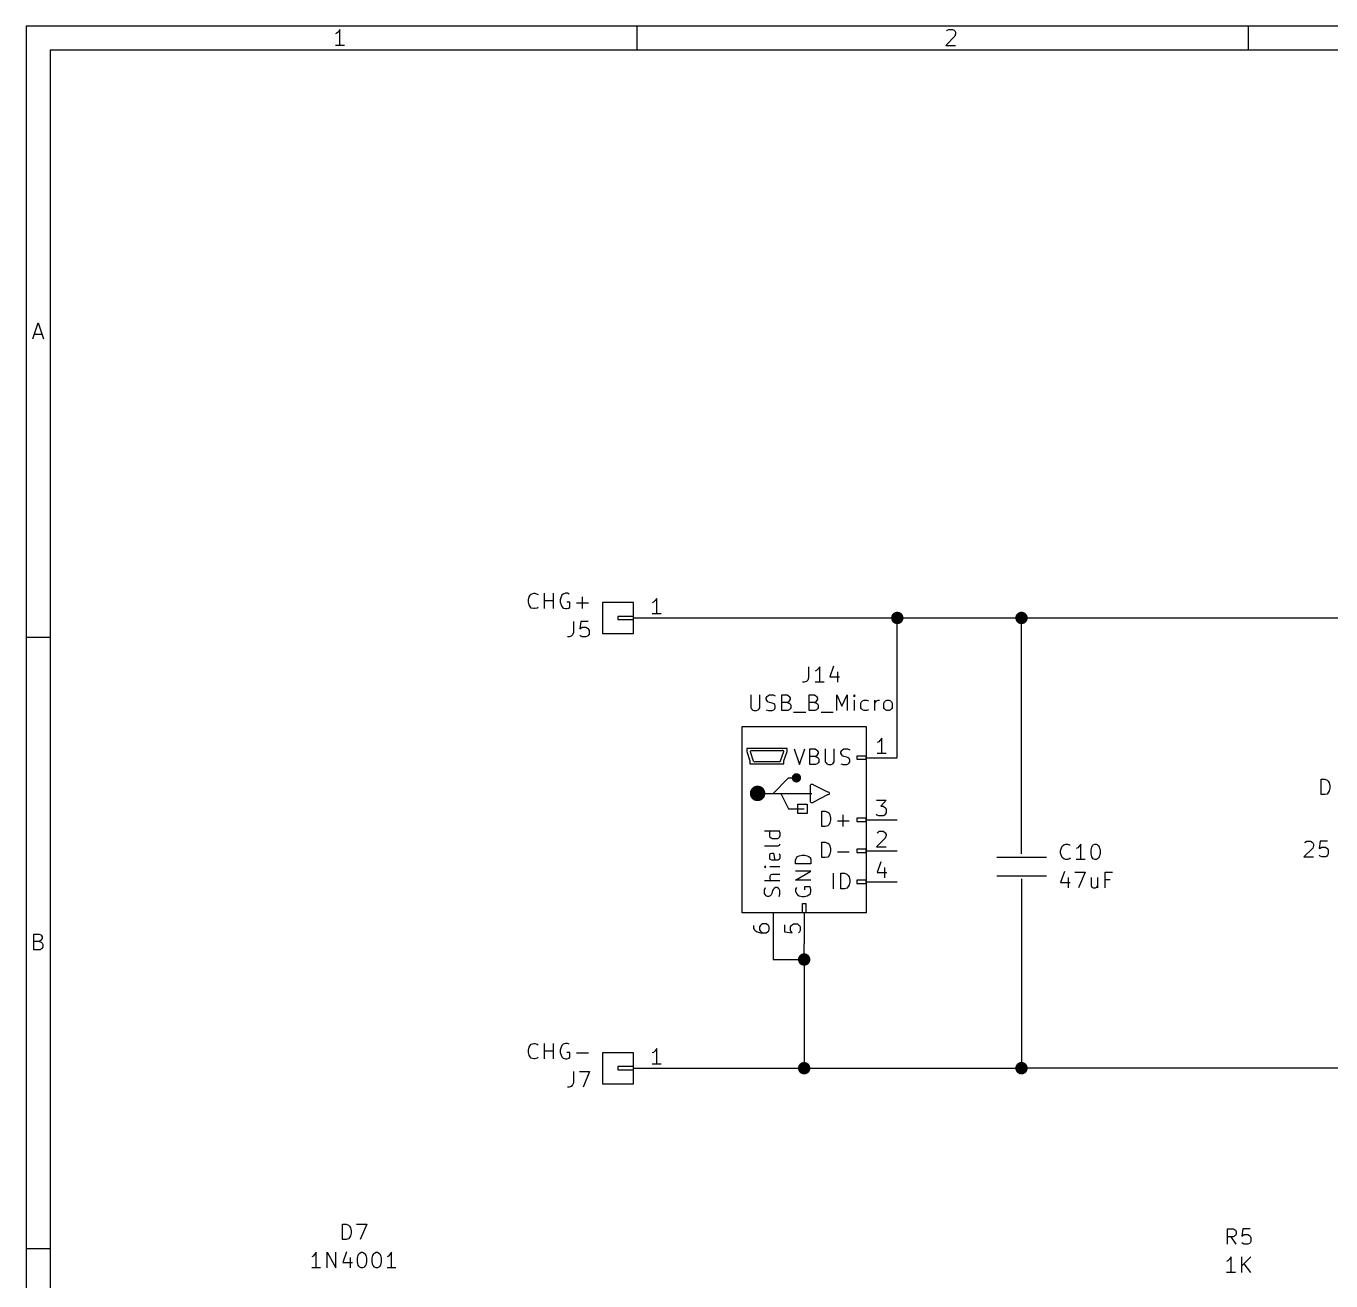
# Model space of a CAD drawing. Extents: x 10 to 410, y -287 to -10.
# Drawn here: x 10 to 116.8, y -112.6 to -10 of the extents above; entities that cross this region are included whole.
import ezdxf

# ---------------------------------------------------------------- set-up
doc = ezdxf.new("R2010")
doc.units = 0
doc.header["$MEASUREMENT"] = 0
for name, color, linetype in [('CYAN2', 4, 'CONTINUOUS'), ('GREEN2', 3, 'CONTINUOUS'), ('LYELLOW', 51, 'CONTINUOUS'), ('RED2', 1, 'CONTINUOUS')]:
    doc.layers.add(name, color=color, linetype=linetype)

msp = doc.modelspace()

# ---------------------------------------------------------------- linework, layer by layer
at = {"layer": 'CYAN2', "linetype": 'CONTINUOUS'}
for p, q in [((51.1556, -56.6928), (51.2318, -56.5658)), ((51.2318, -56.5658), (51.3334, -56.4642)), ((51.3334, -56.4642), (51.5366, -56.388)), ((51.5366, -56.388), (51.6382, -56.388)), ((51.6382, -56.388), (51.816, -56.4642)), ((51.816, -56.4642), (51.8922, -56.515)), ((52.4256, -57.658), (52.4256, -56.388)), ((53.1622, -57.658), (53.1622, -56.388)), ((53.8226, -56.5658), (53.7718, -56.6928)), ((53.9496, -56.4642), (53.8226, -56.5658)), ((54.1274, -56.388), (53.9496, -56.4642)), ((54.3052, -56.388), (54.1274, -56.388)), ((54.4322, -56.4642), (54.3052, -56.388)), ((51.1048, -56.9468), (51.1556, -56.6928)), ((51.1048, -57.1246), (51.1048, -56.9468)), ((51.1556, -57.3532), (51.1048, -57.1246)), ((51.2318, -57.4802), (51.1556, -57.3532)), ((51.3334, -57.6072), (51.2318, -57.4802)), ((51.5366, -57.658), (51.3334, -57.6072)), ((51.816, -57.6072), (51.6382, -57.658)), ((51.8922, -57.531), (51.816, -57.6072)), ((52.4256, -56.9976), (53.1622, -56.9976)), ((53.7718, -56.6928), (53.6956, -56.9468)), ((53.6956, -56.9468), (53.6956, -57.1246)), ((53.6956, -57.1246), (53.7718, -57.3532)), ((53.7718, -57.3532), (53.8226, -57.4802)), ((53.8226, -57.4802), (53.9496, -57.6072)), ((53.9496, -57.6072), (54.1274, -57.658)), ((54.483, -57.1246), (54.2544, -57.1246)), ((54.2544, -57.658), (54.4322, -57.6072)), ((54.4322, -57.6072), (54.483, -57.531)), ((54.483, -57.531), (54.483, -57.1246)), ((55.0418, -57.1754), (56.007, -57.1754)), ((55.5244, -57.658), (55.5244, -56.6928)), ((51.6382, -57.658), (51.5366, -57.658)), ((54.1274, -57.658), (54.2544, -57.658)), ((54.7878, -58.6994), (54.7878, -59.6138)), ((55.3974, -58.6994), (55.3212, -59.309)), ((55.9816, -58.6994), (55.3974, -58.6994)), ((54.7878, -59.6138), (54.7116, -59.7916)), ((55.3212, -59.309), (55.3974, -59.2582)), ((55.3974, -59.2582), (55.499, -59.182)), ((55.499, -59.182), (55.8038, -59.182)), ((55.8038, -59.182), (55.9308, -59.2582)), ((55.9308, -59.2582), (55.9816, -59.309)), ((55.9816, -59.309), (56.0578, -59.436)), ((56.0578, -59.7408), (55.9816, -59.8424)), ((56.0578, -59.436), (56.0578, -59.7408)), ((54.4322, -59.9694), (54.3052, -59.9694)), ((54.61, -59.9186), (54.4322, -59.9694)), ((54.7116, -59.7916), (54.61, -59.9186)), ((55.3974, -59.9186), (55.3212, -59.8424)), ((55.499, -59.9694), (55.3974, -59.9186)), ((55.8038, -59.9694), (55.499, -59.9694)), ((55.9308, -59.9186), (55.8038, -59.9694)), ((55.9816, -59.8424), (55.9308, -59.9186)), ((74.0156, -62.4078), (74.0156, -63.3222)), ((74.676, -62.7126), (74.549, -62.7634)), ((74.803, -62.5856), (74.676, -62.7126)), ((74.93, -62.4078), (74.803, -62.5856)), ((74.93, -63.6778), (74.93, -62.4078)), ((76.073, -62.357), (75.7682, -63.246)), ((76.3778, -62.8396), (76.3778, -63.6778)), ((73.66, -63.6778), (73.533, -63.6778)), ((73.8378, -63.627), (73.66, -63.6778)), ((73.9648, -63.5), (73.8378, -63.627)), ((74.0156, -63.3222), (73.9648, -63.5)), ((75.2856, -63.6778), (74.549, -63.6778)), ((75.7682, -63.246), (76.5556, -63.246)), ((69.2912, -64.7192), (69.2912, -65.7606)), ((70.0278, -65.7606), (70.0278, -64.7192)), ((70.5612, -64.9732), (70.6374, -64.8462)), ((70.5612, -65.0748), (70.5612, -64.9732)), ((70.6374, -65.2018), (70.5612, -65.0748)), ((70.6374, -64.8462), (70.6882, -64.7954)), ((70.6882, -64.7954), (70.8152, -64.7192)), ((70.8152, -64.7192), (71.12, -64.7192)), ((71.12, -64.7192), (71.2978, -64.7954)), ((71.8312, -65.9892), (71.8312, -64.7192)), ((71.8312, -64.7192), (72.263, -64.7192)), ((72.263, -64.7192), (72.39, -64.7954)), ((72.39, -64.7954), (72.4408, -64.8462)), ((72.4408, -64.8462), (72.517, -64.9732)), ((72.517, -65.0748), (72.4408, -65.2018)), ((72.517, -64.9732), (72.517, -65.0748)), ((74.0664, -65.9892), (74.0664, -64.7192)), ((74.0664, -64.7192), (74.4982, -64.7192)), ((74.4982, -64.7192), (74.6252, -64.7954)), ((74.6252, -64.7954), (74.676, -64.8462)), ((74.676, -64.8462), (74.7522, -64.9732)), ((74.7522, -65.0748), (74.676, -65.2018)), ((74.7522, -64.9732), (74.7522, -65.0748)), ((76.327, -65.9892), (76.327, -64.7192)), ((76.327, -64.7192), (76.7334, -65.6336)), ((76.7334, -65.6336), (77.1652, -64.7192)), ((77.1652, -64.7192), (77.1652, -65.9892)), ((77.7748, -64.7192), (77.6986, -64.7954)), ((77.6986, -64.7954), (77.7748, -64.8462)), ((77.8256, -64.7954), (77.7748, -64.7192)), ((77.7748, -64.7192), (77.7748, -64.8462)), ((77.7748, -64.8462), (77.8256, -64.7954)), ((69.2912, -65.7606), (69.3674, -65.8622)), ((69.3674, -65.8622), (69.4182, -65.9384)), ((69.4182, -65.9384), (69.5452, -65.9892)), ((69.5452, -65.9892), (69.7738, -65.9892)), ((69.7738, -65.9892), (69.9008, -65.9384)), ((69.9008, -65.9384), (69.977, -65.8622)), ((69.977, -65.8622), (70.0278, -65.7606)), ((70.5612, -65.9384), (70.739, -65.9892)), ((70.6882, -65.278), (70.6374, -65.2018)), ((70.8152, -65.3288), (70.6882, -65.278)), ((70.739, -65.9892), (71.0438, -65.9892)), ((71.0438, -65.3796), (70.8152, -65.3288)), ((71.1708, -65.4558), (71.0438, -65.3796)), ((71.0438, -65.9892), (71.1708, -65.9384)), ((71.247, -65.5066), (71.1708, -65.4558)), ((71.1708, -65.9384), (71.247, -65.8622)), ((71.2978, -65.6336), (71.247, -65.5066)), ((71.247, -65.8622), (71.2978, -65.7606)), ((71.2978, -65.7606), (71.2978, -65.6336)), ((72.263, -65.3288), (71.8312, -65.3288)), ((72.3138, -65.9892), (71.8312, -65.9892)), ((72.39, -65.278), (72.263, -65.3288)), ((72.263, -65.3288), (72.4408, -65.3796)), ((72.4408, -65.9384), (72.3138, -65.9892)), ((72.4408, -65.2018), (72.39, -65.278)), ((72.4408, -65.3796), (72.517, -65.4558)), ((72.517, -65.8622), (72.4408, -65.9384)), ((72.517, -65.4558), (72.5678, -65.5574)), ((72.5678, -65.7606), (72.517, -65.8622)), ((72.5678, -65.5574), (72.5678, -65.7606)), ((72.7964, -66.1162), (73.787, -66.1162)), ((74.4982, -65.3288), (74.0664, -65.3288)), ((74.549, -65.9892), (74.0664, -65.9892)), ((74.6252, -65.278), (74.4982, -65.3288)), ((74.4982, -65.3288), (74.676, -65.3796)), ((74.676, -65.9384), (74.549, -65.9892)), ((74.676, -65.2018), (74.6252, -65.278)), ((74.676, -65.3796), (74.7522, -65.4558)), ((74.7522, -65.8622), (74.676, -65.9384)), ((74.7522, -65.4558), (74.803, -65.5574)), ((74.803, -65.7606), (74.7522, -65.8622)), ((74.803, -65.5574), (74.803, -65.7606)), ((75.057, -66.1162), (76.0222, -66.1162)), ((77.7748, -65.9892), (77.7748, -65.151)), ((78.3082, -65.3796), (78.359, -65.278)), ((78.3082, -65.7606), (78.3082, -65.3796)), ((78.359, -65.8622), (78.3082, -65.7606)), ((78.359, -65.278), (78.4352, -65.2018)), ((78.4352, -65.9384), (78.359, -65.8622)), ((78.4352, -65.2018), (78.5622, -65.151)), ((78.5622, -65.9892), (78.4352, -65.9384)), ((78.5622, -65.151), (78.7908, -65.151)), ((78.7908, -65.9892), (78.5622, -65.9892)), ((78.7908, -65.151), (78.9178, -65.2018)), ((78.9178, -65.9384), (78.7908, -65.9892)), ((79.4512, -65.9892), (79.4512, -65.151)), ((79.4512, -65.3796), (79.5274, -65.278)), ((79.5274, -65.278), (79.5782, -65.2018)), ((79.5782, -65.2018), (79.7052, -65.151)), ((79.7052, -65.151), (79.8322, -65.151)), ((80.1878, -65.3796), (80.2386, -65.278)), ((80.1878, -65.7606), (80.1878, -65.3796)), ((80.2386, -65.8622), (80.1878, -65.7606)), ((80.2386, -65.278), (80.3148, -65.2018)), ((80.3148, -65.9384), (80.2386, -65.8622)), ((80.3148, -65.2018), (80.4164, -65.151)), ((80.4164, -65.9892), (80.3148, -65.9384)), ((80.4164, -65.151), (80.6196, -65.151)), ((80.6196, -65.9892), (80.4164, -65.9892)), ((80.6196, -65.151), (80.7212, -65.2018)), ((80.7212, -65.9384), (80.6196, -65.9892)), ((80.7212, -65.2018), (80.7974, -65.278)), ((80.7974, -65.8622), (80.7212, -65.9384)), ((80.7974, -65.278), (80.8482, -65.3796)), ((80.8482, -65.7606), (80.7974, -65.8622)), ((80.8482, -65.3796), (80.8482, -65.7606)), ((72.8472, -69.1388), (73.279, -70.4088)), ((73.279, -70.4088), (73.7108, -69.1388)), ((74.1172, -70.4088), (74.1172, -69.1388)), ((74.1172, -69.1388), (74.549, -69.1388)), ((74.549, -69.1388), (74.676, -69.215)), ((74.676, -69.215), (74.7268, -69.2658)), ((74.7268, -69.2658), (74.803, -69.3928)), ((75.3872, -69.1388), (75.3872, -70.1802)), ((76.1238, -70.1802), (76.1238, -69.1388)), ((76.6572, -69.3928), (76.7334, -69.2658)), ((76.7334, -69.2658), (76.7842, -69.215)), ((76.7842, -69.215), (76.9112, -69.1388)), ((76.9112, -69.1388), (77.216, -69.1388)), ((77.216, -69.1388), (77.3938, -69.215)), ((74.549, -69.7484), (74.1172, -69.7484)), ((74.5998, -70.4088), (74.1172, -70.4088)), ((74.676, -69.6976), (74.549, -69.7484)), ((74.549, -69.7484), (74.7268, -69.7992)), ((74.7268, -70.358), (74.5998, -70.4088)), ((74.7268, -69.6214), (74.676, -69.6976)), ((74.803, -69.4944), (74.7268, -69.6214)), ((74.7268, -69.7992), (74.803, -69.8754)), ((74.803, -70.2818), (74.7268, -70.358)), ((74.803, -69.3928), (74.803, -69.4944)), ((74.803, -69.8754), (74.8538, -69.977)), ((74.8538, -70.1802), (74.803, -70.2818)), ((74.8538, -69.977), (74.8538, -70.1802)), ((75.3872, -70.1802), (75.4634, -70.2818)), ((75.4634, -70.2818), (75.5142, -70.358)), ((75.5142, -70.358), (75.6412, -70.4088)), ((75.6412, -70.4088), (75.8698, -70.4088)), ((75.8698, -70.4088), (75.9968, -70.358)), ((75.9968, -70.358), (76.073, -70.2818)), ((76.073, -70.2818), (76.1238, -70.1802)), ((76.6572, -69.4944), (76.6572, -69.3928)), ((76.7334, -69.6214), (76.6572, -69.4944)), ((76.6572, -70.358), (76.8604, -70.4088)), ((76.7842, -69.6976), (76.7334, -69.6214)), ((76.9112, -69.7484), (76.7842, -69.6976)), ((76.8604, -70.4088), (77.1398, -70.4088)), ((77.1398, -69.7992), (76.9112, -69.7484)), ((77.2668, -69.8754), (77.1398, -69.7992)), ((77.1398, -70.4088), (77.2668, -70.358)), ((77.343, -69.9262), (77.2668, -69.8754)), ((77.2668, -70.358), (77.343, -70.2818)), ((77.3938, -70.0532), (77.343, -69.9262)), ((77.343, -70.2818), (77.3938, -70.1802)), ((77.3938, -70.1802), (77.3938, -70.0532)), ((115.951, -72.8726), (115.951, -71.6026)), ((115.951, -71.6026), (116.256, -71.6026)), ((116.256, -71.6026), (116.434, -71.6788)), ((116.434, -71.6788), (116.535, -71.7804)), ((116.535, -71.7804), (116.611, -71.9074)), ((116.611, -72.5678), (116.535, -72.6948)), ((116.611, -71.9074), (116.662, -72.1614)), ((116.662, -72.3392), (116.611, -72.5678)), ((116.662, -72.1614), (116.662, -72.3392)), ((116.256, -72.8726), (115.951, -72.8726)), ((116.434, -72.8218), (116.256, -72.8726)), ((116.535, -72.6948), (116.434, -72.8218)), ((75.1078, -75.4888), (75.1078, -74.2188)), ((75.1078, -74.2188), (75.3872, -74.2188)), ((75.3872, -74.2188), (75.5904, -74.295)), ((75.5904, -74.295), (75.692, -74.3966)), ((75.692, -74.3966), (75.7682, -74.5236)), ((75.7682, -74.5236), (75.819, -74.7776)), ((76.8604, -75.4888), (76.8604, -74.5236)), ((75.3872, -75.4888), (75.1078, -75.4888)), ((75.5904, -75.438), (75.3872, -75.4888)), ((75.692, -75.311), (75.5904, -75.438)), ((75.7682, -75.184), (75.692, -75.311)), ((75.819, -74.9554), (75.7682, -75.184)), ((75.819, -74.7776), (75.819, -74.9554)), ((76.3778, -75.0062), (77.343, -75.0062)), ((71.6788, -75.8698), (70.4088, -75.8698)), ((70.8406, -75.9968), (70.8914, -75.8698)), ((70.8406, -76.2508), (70.8406, -75.9968)), ((70.8914, -76.3778), (70.8406, -76.2508)), ((70.9676, -76.4286), (70.8914, -76.3778)), ((71.0692, -76.4794), (70.9676, -76.4286)), ((71.4502, -76.4794), (71.0692, -76.4794)), ((71.5518, -76.4286), (71.4502, -76.4794)), ((71.628, -76.3778), (71.5518, -76.4286)), ((71.628, -75.8698), (71.6788, -75.9968)), ((71.6788, -76.2508), (71.628, -76.3778)), ((71.6788, -75.9968), (71.6788, -76.2508)), ((75.1078, -78.0288), (75.1078, -76.7588)), ((75.1078, -76.7588), (75.3872, -76.7588)), ((75.3872, -76.7588), (75.5904, -76.835)), ((75.5904, -76.835), (75.692, -76.9366)), ((114.605, -76.8096), (114.656, -76.7588)), ((114.656, -76.7588), (114.783, -76.6826)), ((114.783, -76.6826), (115.087, -76.6826)), ((115.087, -76.6826), (115.214, -76.7588)), ((115.214, -76.7588), (115.265, -76.8096)), ((115.265, -76.8096), (115.316, -76.9366)), ((115.875, -76.6826), (115.799, -77.2922)), ((116.484, -76.6826), (115.875, -76.6826)), ((71.501, -77.089), (70.4088, -77.089)), ((70.8406, -77.8256), (70.8914, -77.6986)), ((70.8406, -78.0542), (70.8406, -77.8256)), ((70.8914, -77.6986), (71.0184, -77.6478)), ((71.0184, -77.6478), (71.1454, -77.6478)), ((71.1454, -77.6478), (71.247, -78.232)), ((71.628, -77.0382), (71.501, -77.089)), ((71.6788, -76.9112), (71.628, -77.0382)), ((71.628, -77.6986), (71.6788, -77.8256)), ((71.6788, -77.8256), (71.6788, -78.0542)), ((73.1266, -77.9272), (73.2536, -77.8764)), ((73.2536, -77.8764), (73.5076, -77.8256)), ((73.5076, -77.8256), (73.6854, -77.8256)), ((73.6854, -77.8256), (73.914, -77.8764)), ((73.914, -77.8764), (74.041, -77.9272)), ((75.692, -77.851), (75.5904, -77.978)), ((75.692, -76.9366), (75.7682, -77.0636)), ((75.7682, -77.724), (75.692, -77.851)), ((75.7682, -77.0636), (75.819, -77.3176)), ((75.819, -77.4954), (75.7682, -77.724)), ((75.819, -77.3176), (75.819, -77.4954)), ((76.3778, -77.5462), (77.343, -77.5462)), ((94.6404, -77.47), (94.7166, -77.216)), ((94.6404, -77.6478), (94.6404, -77.47)), ((94.7166, -77.8764), (94.6404, -77.6478)), ((94.7166, -77.216), (94.7674, -77.089)), ((94.7674, -78.0034), (94.7166, -77.8764)), ((94.7674, -77.089), (94.8944, -76.9874)), ((94.8944, -76.9874), (95.0722, -76.9112)), ((95.0722, -76.9112), (95.1992, -76.9112)), ((95.1992, -76.9112), (95.377, -76.9874)), ((95.377, -76.9874), (95.4278, -77.0382)), ((96.0374, -77.216), (95.9104, -77.2668)), ((96.1644, -77.089), (96.0374, -77.216)), ((96.2914, -76.9112), (96.1644, -77.089)), ((96.2914, -78.1812), (96.2914, -76.9112)), ((97.1296, -77.3938), (97.1804, -77.1652)), ((97.1296, -77.6986), (97.1296, -77.3938)), ((97.1804, -77.9526), (97.1296, -77.6986)), ((97.1804, -77.1652), (97.2566, -77.0382)), ((97.2566, -77.0382), (97.3074, -76.9874)), ((97.3074, -76.9874), (97.4344, -76.9112)), ((97.4344, -76.9112), (97.5614, -76.9112)), ((97.5614, -76.9112), (97.663, -76.9874)), ((97.663, -76.9874), (97.7392, -77.0382)), ((97.7392, -77.0382), (97.79, -77.1652)), ((97.79, -77.1652), (97.8662, -77.3938)), ((97.8662, -77.6986), (97.79, -77.9526)), ((97.8662, -77.3938), (97.8662, -77.6986)), ((115.265, -77.2414), (114.529, -77.9526)), ((115.316, -77.0382), (115.265, -77.2414)), ((115.316, -76.9366), (115.316, -77.0382)), ((115.799, -77.2922), (115.875, -77.2414)), ((115.875, -77.9018), (115.799, -77.8256)), ((115.875, -77.2414), (116.002, -77.1652)), ((116.002, -77.9526), (115.875, -77.9018)), ((116.002, -77.1652), (116.307, -77.1652)), ((116.307, -77.1652), (116.408, -77.2414)), ((116.408, -77.9018), (116.307, -77.9526)), ((116.408, -77.2414), (116.484, -77.2922)), ((116.484, -77.8256), (116.408, -77.9018)), ((116.484, -77.2922), (116.535, -77.4192)), ((116.535, -77.724), (116.484, -77.8256)), ((116.535, -77.4192), (116.535, -77.724)), ((70.485, -78.7146), (70.4088, -78.7908)), ((70.4088, -78.7908), (70.485, -78.8416)), ((70.4088, -78.7908), (70.5358, -78.7908)), ((70.5358, -78.7908), (70.485, -78.7146)), ((70.485, -78.8416), (70.5358, -78.7908)), ((70.8914, -78.1812), (70.8406, -78.0542)), ((71.6788, -78.7908), (70.8406, -78.7908)), ((71.0184, -78.232), (70.8914, -78.1812)), ((71.501, -78.232), (71.0184, -78.232)), ((71.628, -78.1812), (71.501, -78.232)), ((71.6788, -78.0542), (71.628, -78.1812)), ((72.9488, -78.232), (73.025, -78.0542)), ((72.9488, -78.5368), (72.9488, -78.232)), ((74.2188, -78.5368), (72.9488, -78.5368)), ((73.025, -78.0542), (73.1266, -77.9272)), ((74.041, -77.9272), (74.168, -78.0542)), ((74.168, -78.0542), (74.2188, -78.232)), ((74.2188, -78.232), (74.2188, -78.5368)), ((75.3872, -78.0288), (75.1078, -78.0288)), ((75.5904, -77.978), (75.3872, -78.0288)), ((94.8944, -78.1304), (94.7674, -78.0034)), ((95.0722, -78.1812), (94.8944, -78.1304)), ((95.1992, -78.1812), (95.0722, -78.1812)), ((95.377, -78.1304), (95.1992, -78.1812)), ((95.4278, -78.0542), (95.377, -78.1304)), ((96.647, -78.1812), (95.9104, -78.1812)), ((97.2566, -78.0542), (97.1804, -77.9526)), ((97.3074, -78.1304), (97.2566, -78.0542)), ((97.4344, -78.1812), (97.3074, -78.1304)), ((97.5614, -78.1812), (97.4344, -78.1812)), ((97.663, -78.1304), (97.5614, -78.1812)), ((97.7392, -78.0542), (97.663, -78.1304)), ((97.79, -77.9526), (97.7392, -78.0542)), ((114.529, -77.9526), (115.316, -77.9526)), ((116.307, -77.9526), (116.002, -77.9526)), ((71.6788, -79.9338), (70.4088, -79.9338)), ((70.8914, -79.4512), (70.8406, -79.5782)), ((70.8406, -79.5782), (70.8406, -79.756)), ((70.8406, -79.756), (70.8914, -79.883)), ((71.0184, -79.4004), (70.8914, -79.4512)), ((70.8914, -79.883), (70.9676, -79.9338)), ((71.6788, -79.4004), (71.0184, -79.4004)), ((72.9488, -79.883), (74.2188, -79.1464)), ((74.2188, -79.1464), (72.9488, -79.1464)), ((74.2188, -79.883), (72.9488, -79.883)), ((76.073, -80.5688), (76.073, -79.2988)), ((76.6572, -80.5688), (76.6572, -79.2988)), ((76.6572, -79.2988), (76.962, -79.2988)), ((76.962, -79.2988), (77.1398, -79.375)), ((77.1398, -79.375), (77.2668, -79.4766)), ((77.2668, -79.4766), (77.343, -79.6036)), ((77.343, -79.6036), (77.3938, -79.8576)), ((77.3938, -80.0354), (77.343, -80.264)), ((77.3938, -79.8576), (77.3938, -80.0354)), ((94.9452, -79.1718), (94.6404, -80.0608)), ((95.25, -79.6544), (95.25, -80.4926)), ((95.8088, -79.2226), (96.647, -79.2226)), ((96.647, -79.2226), (96.1136, -80.4926)), ((97.1296, -79.6544), (97.1296, -80.3148)), ((97.663, -79.6544), (97.663, -80.4926)), ((98.2726, -80.4926), (98.2726, -79.2226)), ((98.2726, -79.2226), (98.8822, -79.2226)), ((98.7044, -79.8322), (98.2726, -79.8322)), ((70.4088, -80.6704), (70.485, -80.4672)), ((70.4088, -80.9498), (70.4088, -80.6704)), ((70.485, -81.0768), (70.4088, -80.9498)), ((70.5358, -81.153), (70.485, -81.0768)), ((70.9676, -81.0768), (70.8914, -81.153)), ((71.0184, -80.9498), (70.9676, -81.0768)), ((71.0692, -80.7212), (71.0184, -80.9498)), ((71.1454, -80.5942), (71.0692, -80.7212)), ((71.1962, -80.5434), (71.1454, -80.5942)), ((71.3232, -80.4672), (71.1962, -80.5434)), ((71.4502, -80.4672), (71.3232, -80.4672)), ((71.5518, -80.5434), (71.4502, -80.4672)), ((71.628, -80.5942), (71.5518, -80.5434)), ((71.6788, -80.7212), (71.628, -80.5942)), ((71.628, -81.2038), (71.6788, -81.026)), ((71.6788, -81.026), (71.6788, -80.7212)), ((73.025, -80.4672), (72.9488, -80.5942)), ((72.9488, -80.5942), (72.9488, -80.772)), ((72.9488, -80.772), (73.025, -80.9498)), ((73.025, -80.9498), (73.1266, -81.0768)), ((73.1266, -81.0768), (73.2536, -81.153)), ((74.0918, -80.4164), (73.6854, -80.4164)), ((73.6854, -80.4164), (73.6854, -80.6704)), ((73.914, -81.153), (74.041, -81.0768)), ((74.041, -81.0768), (74.168, -80.9498)), ((74.168, -80.4672), (74.0918, -80.4164)), ((74.2188, -80.6704), (74.168, -80.4672)), ((74.168, -80.9498), (74.2188, -80.772)), ((74.2188, -80.772), (74.2188, -80.6704)), ((76.962, -80.5688), (76.6572, -80.5688)), ((77.1398, -80.518), (76.962, -80.5688)), ((77.2668, -80.391), (77.1398, -80.518)), ((77.343, -80.264), (77.2668, -80.391)), ((94.6404, -80.0608), (95.4278, -80.0608)), ((97.1296, -80.3148), (97.1804, -80.4418)), ((97.1804, -80.4418), (97.3074, -80.4926)), ((97.3074, -80.4926), (97.4852, -80.4926)), ((97.4852, -80.4926), (97.6122, -80.4418)), ((97.6122, -80.4418), (97.663, -80.3656)), ((70.6628, -81.2038), (70.5358, -81.153)), ((70.7644, -81.2038), (70.6628, -81.2038)), ((70.8914, -81.153), (70.7644, -81.2038)), ((73.2536, -81.153), (73.5076, -81.2038)), ((73.5076, -81.2038), (73.6854, -81.2038)), ((73.6854, -81.2038), (73.914, -81.153)), ((51.1048, -93.7768), (51.1556, -93.5228)), ((51.1048, -93.9546), (51.1048, -93.7768)), ((51.1556, -93.5228), (51.2318, -93.3958)), ((51.2318, -93.3958), (51.3334, -93.2942)), ((51.3334, -93.2942), (51.5366, -93.218)), ((51.5366, -93.218), (51.6382, -93.218)), ((51.6382, -93.218), (51.816, -93.2942)), ((51.816, -93.2942), (51.8922, -93.345)), ((52.4256, -94.488), (52.4256, -93.218)), ((52.4256, -93.8276), (53.1622, -93.8276)), ((53.1622, -94.488), (53.1622, -93.218)), ((53.7718, -93.5228), (53.6956, -93.7768)), ((53.6956, -93.7768), (53.6956, -93.9546)), ((53.8226, -93.3958), (53.7718, -93.5228)), ((53.9496, -93.2942), (53.8226, -93.3958)), ((54.1274, -93.218), (53.9496, -93.2942)), ((54.3052, -93.218), (54.1274, -93.218)), ((54.4322, -93.2942), (54.3052, -93.218)), ((51.1556, -94.1832), (51.1048, -93.9546)), ((51.2318, -94.3102), (51.1556, -94.1832)), ((51.3334, -94.4372), (51.2318, -94.3102)), ((51.5366, -94.488), (51.3334, -94.4372)), ((51.6382, -94.488), (51.5366, -94.488)), ((51.816, -94.4372), (51.6382, -94.488)), ((51.8922, -94.361), (51.816, -94.4372)), ((53.6956, -93.9546), (53.7718, -94.1832)), ((53.7718, -94.1832), (53.8226, -94.3102)), ((53.8226, -94.3102), (53.9496, -94.4372)), ((53.9496, -94.4372), (54.1274, -94.488)), ((54.1274, -94.488), (54.2544, -94.488)), ((54.483, -93.9546), (54.2544, -93.9546)), ((54.2544, -94.488), (54.4322, -94.4372)), ((54.4322, -94.4372), (54.483, -94.361)), ((54.483, -94.361), (54.483, -93.9546)), ((55.0418, -94.0054), (56.007, -94.0054)), ((54.7878, -95.5294), (54.7878, -96.4438)), ((55.2704, -95.5294), (56.1086, -95.5294)), ((56.1086, -95.5294), (55.5752, -96.7994)), ((54.4322, -96.7994), (54.3052, -96.7994)), ((54.61, -96.7486), (54.4322, -96.7994)), ((54.7116, -96.6216), (54.61, -96.7486)), ((54.7878, -96.4438), (54.7116, -96.6216)), ((35.8902, -109.271), (35.8902, -108.001)), ((35.8902, -108.001), (36.195, -108.001)), ((36.195, -108.001), (36.3728, -108.077)), ((36.3728, -108.077), (36.4744, -108.179)), ((36.4744, -108.179), (36.5506, -108.306)), ((36.5506, -108.306), (36.6014, -108.56)), ((36.6014, -108.737), (36.5506, -108.966)), ((36.6014, -108.56), (36.6014, -108.737)), ((37.0332, -108.001), (37.8714, -108.001)), ((37.8714, -108.001), (37.338, -109.271)), ((108.28, -109.652), (108.28, -108.382)), ((108.28, -108.382), (108.763, -108.382)), ((108.763, -108.382), (108.864, -108.458)), ((108.864, -108.458), (108.941, -108.509)), ((108.941, -108.509), (108.991, -108.636)), ((108.991, -108.814), (108.941, -108.941)), ((108.991, -108.636), (108.991, -108.814)), ((109.55, -108.382), (109.474, -108.991)), ((110.134, -108.382), (109.55, -108.382)), ((109.55, -108.941), (109.652, -108.864)), ((109.652, -108.864), (109.957, -108.864)), ((109.957, -108.864), (110.084, -108.941)), ((36.195, -109.271), (35.8902, -109.271)), ((36.3728, -109.22), (36.195, -109.271)), ((36.4744, -109.093), (36.3728, -109.22)), ((36.5506, -108.966), (36.4744, -109.093)), ((108.763, -109.042), (108.28, -109.042)), ((108.991, -109.652), (108.585, -109.042)), ((108.864, -108.991), (108.763, -109.042)), ((108.941, -108.941), (108.864, -108.991)), ((109.474, -108.991), (109.55, -108.941)), ((109.55, -109.601), (109.474, -109.525)), ((109.652, -109.652), (109.55, -109.601)), ((109.957, -109.652), (109.652, -109.652)), ((110.084, -109.601), (109.957, -109.652)), ((110.084, -108.941), (110.134, -108.991)), ((110.134, -109.525), (110.084, -109.601)), ((110.134, -108.991), (110.211, -109.118)), ((110.211, -109.423), (110.134, -109.525)), ((110.211, -109.118), (110.211, -109.423)), ((33.5026, -110.617), (33.3756, -110.668)), ((33.6042, -110.49), (33.5026, -110.617)), ((33.7312, -110.312), (33.6042, -110.49)), ((33.7312, -111.582), (33.7312, -110.312)), ((34.6456, -111.582), (34.6456, -110.312)), ((34.6456, -110.312), (35.3568, -111.582)), ((35.3568, -111.582), (35.3568, -110.312)), ((36.2204, -110.261), (35.9156, -111.15)), ((36.5252, -110.744), (36.5252, -111.582)), ((37.1094, -110.795), (37.1856, -110.566)), ((37.1094, -111.1), (37.1094, -110.795)), ((37.1856, -110.566), (37.2364, -110.439)), ((37.2364, -110.439), (37.3126, -110.388)), ((37.3126, -110.388), (37.4142, -110.312)), ((37.4142, -110.312), (37.5412, -110.312)), ((37.5412, -110.312), (37.6682, -110.388)), ((37.6682, -110.388), (37.719, -110.439)), ((37.719, -110.439), (37.7952, -110.566)), ((37.7952, -110.566), (37.846, -110.795)), ((37.846, -110.795), (37.846, -111.1)), ((38.3286, -110.795), (38.3794, -110.566)), ((38.3286, -111.1), (38.3286, -110.795)), ((38.3794, -110.566), (38.4556, -110.439)), ((38.4556, -110.439), (38.5064, -110.388)), ((38.5064, -110.388), (38.6334, -110.312)), ((38.6334, -110.312), (38.7604, -110.312)), ((38.7604, -110.312), (38.862, -110.388)), ((38.862, -110.388), (38.9382, -110.439)), ((38.9382, -110.439), (38.989, -110.566)), ((38.989, -110.566), (39.0652, -110.795)), ((39.0652, -110.795), (39.0652, -111.1)), ((39.6494, -110.617), (39.5478, -110.668)), ((39.7764, -110.49), (39.6494, -110.617)), ((39.9034, -110.312), (39.7764, -110.49)), ((39.9034, -111.582), (39.9034, -110.312)), ((108.331, -110.998), (108.204, -111.049)), ((108.458, -110.871), (108.331, -110.998)), ((108.585, -110.693), (108.458, -110.871)), ((108.585, -111.963), (108.585, -110.693)), ((109.474, -111.963), (109.474, -110.693)), ((110.211, -110.693), (109.474, -111.43)), ((34.0868, -111.582), (33.3756, -111.582)), ((35.9156, -111.15), (36.703, -111.15)), ((37.1856, -111.354), (37.1094, -111.1)), ((37.2364, -111.455), (37.1856, -111.354)), ((37.3126, -111.531), (37.2364, -111.455)), ((37.4142, -111.582), (37.3126, -111.531)), ((37.5412, -111.582), (37.4142, -111.582)), ((37.6682, -111.531), (37.5412, -111.582)), ((37.719, -111.455), (37.6682, -111.531)), ((37.7952, -111.354), (37.719, -111.455)), ((37.846, -111.1), (37.7952, -111.354)), ((38.3794, -111.354), (38.3286, -111.1)), ((38.4556, -111.455), (38.3794, -111.354)), ((38.5064, -111.531), (38.4556, -111.455)), ((38.6334, -111.582), (38.5064, -111.531)), ((38.7604, -111.582), (38.6334, -111.582)), ((38.862, -111.531), (38.7604, -111.582)), ((38.9382, -111.455), (38.862, -111.531)), ((38.989, -111.354), (38.9382, -111.455)), ((39.0652, -111.1), (38.989, -111.354)), ((40.259, -111.582), (39.5478, -111.582)), ((108.941, -111.963), (108.204, -111.963)), ((110.211, -111.963), (109.652, -111.252))]:
    msp.add_line(p, q, dxfattribs=at)
at = {"layer": 'GREEN2', "linetype": 'CONTINUOUS'}
for p, q in [((63.5, -58.42), (81.28, -58.42)), ((81.28, -69.85), (81.28, -58.42)), ((81.28, -58.42), (91.44, -58.42)), ((91.44, -74.93), (91.44, -58.42)), ((91.44, -58.42), (156.21, -58.42)), ((91.44, -82.55), (91.44, -95.25)), ((71.12, -85.09), (71.12, -86.36)), ((73.66, -86.36), (73.66, -85.09)), ((71.12, -86.36), (73.66, -86.36)), ((73.66, -86.36), (73.66, -95.25)), ((63.5, -95.25), (73.66, -95.25)), ((73.66, -95.25), (91.44, -95.25)), ((128.27, -95.25), (91.44, -95.25))]:
    msp.add_line(p, q, dxfattribs=at)
at = {"layer": 'GREEN2', "const_width": 0.508}
for points in [[(81.026, -58.42, 1), (81.534, -58.42, 1)], [(91.186, -58.42, 1), (91.694, -58.42, 1)], [(73.406, -86.36, 1), (73.914, -86.36, 1)], [(73.406, -95.25, 1), (73.914, -95.25, 1)], [(91.186, -95.25, 1), (91.694, -95.25, 1)]]:
    msp.add_lwpolyline(points, format="xyb", close=True, dxfattribs=at)
at = {"layer": 'LYELLOW', "linetype": 'CONTINUOUS'}
for p, q in [((59.69, -57.15), (57.15, -57.15)), ((57.15, -57.15), (57.15, -59.69)), ((59.69, -59.69), (59.69, -57.15)), ((57.15, -59.69), (59.69, -59.69)), ((68.58, -82.55), (68.58, -67.31)), ((68.58, -67.31), (78.74, -67.31)), ((78.74, -67.31), (78.74, -82.55)), ((78.74, -82.55), (68.58, -82.55)), ((59.69, -93.98), (57.15, -93.98)), ((57.15, -93.98), (57.15, -96.52)), ((59.69, -96.52), (59.69, -93.98)), ((57.15, -96.52), (59.69, -96.52))]:
    msp.add_line(p, q, dxfattribs=at)
at = {"layer": 'RED2', "linetype": 'CONTINUOUS'}
for p, q in [((10.0076, -10.0076), (10.0076, -286.995)), ((409.981, -10.0076), (10.0076, -10.0076)), ((35.433, -10.5918), (35.306, -10.6426)), ((35.56, -10.4648), (35.433, -10.5918)), ((35.687, -10.287), (35.56, -10.4648)), ((35.687, -11.5824), (35.687, -10.287)), ((59.9948, -11.9888), (59.9948, -10.0076)), ((85.2932, -10.3886), (85.3694, -10.3378)), ((85.3694, -10.3378), (85.4964, -10.287)), ((85.4964, -10.287), (85.8012, -10.287)), ((85.8012, -10.287), (85.9282, -10.3378)), ((85.9282, -10.3378), (85.979, -10.3886)), ((85.979, -10.3886), (86.0298, -10.5156)), ((86.0298, -10.6426), (85.979, -10.8204)), ((86.0298, -10.5156), (86.0298, -10.6426)), ((110.007, -11.9888), (110.007, -10.0076)), ((36.0426, -11.5824), (35.306, -11.5824)), ((85.979, -10.8204), (85.2424, -11.5824)), ((85.2424, -11.5824), (86.0298, -11.5824)), ((11.9888, -11.9888), (11.9888, -285.013)), ((408, -11.9888), (11.9888, -11.9888)), ((10.5664, -35.5854), (10.9982, -34.29)), ((10.668, -35.2044), (11.303, -35.2044)), ((10.9982, -34.29), (11.43, -35.5854)), ((59.69, -57.15), (57.15, -57.15)), ((57.15, -57.15), (57.15, -59.69)), ((59.69, -59.69), (59.69, -57.15)), ((61.341, -57.1246), (61.214, -57.1754)), ((61.468, -56.9976), (61.341, -57.1246)), ((61.595, -56.8198), (61.468, -56.9976)), ((61.595, -58.0898), (61.595, -56.8198)), ((59.69, -58.293), (58.42, -58.293)), ((58.42, -58.293), (58.42, -58.547)), ((58.42, -58.547), (59.69, -58.547)), ((59.69, -58.547), (59.69, -58.293)), ((59.69, -58.42), (63.5, -58.42)), ((61.9506, -58.0898), (61.214, -58.0898)), ((57.15, -59.69), (59.69, -59.69)), ((10.0076, -59.9948), (11.9888, -59.9948)), ((68.58, -82.55), (68.58, -67.31)), ((68.58, -67.31), (78.74, -67.31)), ((78.74, -67.31), (78.74, -82.55)), ((80.01, -68.2498), (79.883, -68.4276)), ((80.01, -69.5198), (80.01, -68.2498)), ((68.961, -69.088), (68.961, -69.342)), ((72.263, -69.088), (68.961, -69.088)), ((68.961, -69.342), (69.215, -70.104)), ((69.2658, -69.3166), (69.2912, -69.2658)), ((69.2658, -69.3674), (69.2658, -69.3166)), ((69.5198, -70.1294), (69.2658, -69.3674)), ((69.2912, -69.2658), (71.8566, -69.2658)), ((71.9582, -69.3674), (71.7042, -70.1294)), ((71.8566, -69.2658), (71.882, -69.2404)), ((71.882, -69.2404), (71.9074, -69.2658)), ((71.9074, -69.2658), (71.9328, -69.2658)), ((71.9328, -69.2658), (71.9582, -69.2912)), ((71.9582, -69.2912), (71.9582, -69.3674)), ((72.009, -70.104), (72.263, -69.342)), ((72.263, -69.342), (72.263, -69.088)), ((79.756, -68.5546), (79.629, -68.6054)), ((79.883, -68.4276), (79.756, -68.5546)), ((69.215, -70.104), (69.215, -70.358)), ((69.215, -70.358), (72.009, -70.358)), ((69.596, -70.2056), (69.5198, -70.1294)), ((69.6214, -70.1802), (69.596, -70.2056)), ((71.6534, -70.1802), (69.6214, -70.1802)), ((71.7042, -70.1548), (71.6534, -70.1802)), ((71.7042, -70.1294), (71.7042, -70.1548)), ((72.009, -70.358), (72.009, -70.104)), ((78.74, -69.723), (77.978, -69.723)), ((77.978, -69.723), (77.978, -69.977)), ((77.978, -69.977), (78.74, -69.977)), ((78.74, -69.977), (78.74, -69.723)), ((78.74, -69.85), (81.28, -69.85)), ((80.3656, -69.5198), (79.629, -69.5198)), ((71.12, -72.771), (72.39, -71.501)), ((72.39, -71.501), (73.025, -71.501)), ((74.168, -72.0852), (74.1934, -72.0344)), ((74.168, -73.4568), (74.168, -72.0852)), ((74.1934, -72.0344), (74.2442, -72.009)), ((74.2442, -72.009), (74.3458, -72.009)), ((74.3458, -72.009), (74.3966, -72.0344)), ((74.3966, -72.0344), (74.422, -72.0598)), ((74.422, -72.0598), (75.565, -72.644)), ((70.485, -72.771), (71.12, -72.771)), ((71.12, -72.771), (71.755, -72.771)), ((71.755, -72.771), (74.295, -72.771)), ((71.755, -72.771), (72.39, -74.041)), ((74.1934, -73.5076), (74.168, -73.4568)), ((74.2442, -73.533), (74.1934, -73.5076)), ((74.3458, -73.533), (74.2442, -73.533)), ((74.3966, -73.5076), (74.3458, -73.533)), ((74.422, -73.4822), (74.3966, -73.5076)), ((75.565, -72.898), (74.422, -73.4822)), ((75.565, -72.644), (75.6158, -72.644)), ((75.6158, -72.898), (75.565, -72.898)), ((75.6158, -72.644), (75.6666, -72.6694)), ((75.6666, -72.8726), (75.6158, -72.898)), ((75.6666, -72.6694), (75.692, -72.7202)), ((75.692, -72.8218), (75.6666, -72.8726)), ((75.692, -72.7202), (75.692, -72.8218)), ((79.5782, -73.3298), (80.3656, -73.3298)), ((80.3656, -73.3298), (79.9338, -73.8124)), ((72.39, -74.041), (73.66, -74.041)), ((73.152, -74.422), (73.152, -73.66)), ((73.152, -73.66), (73.914, -73.66)), ((73.914, -74.422), (73.152, -74.422)), ((73.914, -73.66), (73.914, -74.422)), ((79.629, -74.549), (79.5782, -74.4728)), ((79.756, -74.5998), (79.629, -74.549)), ((80.1116, -74.5998), (79.756, -74.5998)), ((79.9338, -73.8124), (80.1116, -73.8124)), ((80.1116, -73.8124), (80.2386, -73.8886)), ((80.2386, -74.549), (80.1116, -74.5998)), ((80.2386, -73.8886), (80.2894, -73.9394)), ((80.2894, -74.4728), (80.2386, -74.549)), ((80.2894, -73.9394), (80.3656, -74.0664)), ((80.3656, -74.3712), (80.2894, -74.4728)), ((80.3656, -74.0664), (80.3656, -74.3712)), ((78.74, -74.803), (77.978, -74.803)), ((77.978, -74.803), (77.978, -75.057)), ((77.978, -75.057), (78.74, -75.057)), ((78.74, -75.057), (78.74, -74.803)), ((78.74, -74.93), (81.28, -74.93)), ((91.44, -77.724), (91.44, -74.93)), ((80.2894, -76.4286), (79.5782, -77.1398)), ((79.629, -75.9968), (79.7052, -75.946)), ((79.7052, -75.946), (79.8068, -75.8698)), ((79.8068, -75.8698), (80.1116, -75.8698)), ((80.1116, -75.8698), (80.2386, -75.946)), ((80.2386, -75.946), (80.2894, -75.9968)), ((80.2894, -75.9968), (80.3656, -76.1238)), ((80.3656, -76.2254), (80.2894, -76.4286)), ((80.3656, -76.1238), (80.3656, -76.2254)), ((78.74, -77.343), (77.978, -77.343)), ((77.978, -77.343), (77.978, -77.597)), ((77.978, -77.597), (78.74, -77.597)), ((78.74, -77.597), (78.74, -77.343)), ((78.74, -77.47), (81.28, -77.47)), ((79.5782, -77.1398), (80.3656, -77.1398)), ((79.9338, -78.359), (79.629, -79.248)), ((80.2386, -78.8416), (80.2386, -79.6798)), ((89.408, -77.978), (93.472, -77.978)), ((78.74, -79.883), (77.978, -79.883)), ((77.978, -79.883), (77.978, -80.137)), ((78.74, -80.137), (78.74, -79.883)), ((78.74, -80.01), (81.28, -80.01)), ((79.629, -79.248), (80.4164, -79.248)), ((89.408, -79.502), (93.472, -79.502)), ((91.44, -79.756), (91.44, -82.55)), ((77.978, -80.137), (78.74, -80.137)), ((73.533, -82.55), (73.533, -81.788)), ((73.533, -81.788), (73.787, -81.788)), ((73.787, -81.788), (73.787, -82.55)), ((78.74, -82.55), (68.58, -82.55)), ((71.12, -82.55), (71.12, -85.09)), ((73.787, -82.55), (73.533, -82.55)), ((73.66, -82.55), (73.66, -85.09)), ((10.6426, -85.5726), (10.6426, -84.2772)), ((10.6426, -84.2772), (11.0744, -84.2772)), ((11.0744, -84.2772), (11.2014, -84.328)), ((69.5198, -83.566), (69.5198, -83.82)), ((69.5198, -83.82), (69.596, -83.9216)), ((69.596, -83.9216), (69.6468, -83.9978)), ((69.6468, -83.9978), (69.8246, -84.0994)), ((69.8246, -84.0994), (70.0786, -84.1756)), ((70.0786, -83.566), (70.0024, -83.693)), ((70.0024, -83.693), (70.0024, -83.9216)), ((70.0024, -83.9216), (70.0786, -84.0486)), ((70.1294, -83.5152), (70.0786, -83.566)), ((70.0786, -84.0486), (70.1294, -84.0994)), ((70.0786, -84.1756), (70.5612, -84.1756)), ((70.2564, -83.439), (70.1294, -83.5152)), ((70.1294, -84.0994), (70.2564, -84.1756)), ((70.5612, -83.439), (70.2564, -83.439)), ((70.6628, -83.5152), (70.5612, -83.439)), ((70.5612, -84.1756), (70.6628, -84.0994)), ((70.739, -83.566), (70.6628, -83.5152)), ((70.6628, -84.0994), (70.739, -84.0486)), ((70.7898, -83.693), (70.739, -83.566)), ((70.739, -84.0486), (70.7898, -83.9216)), ((70.7898, -83.9216), (70.7898, -83.693)), ((72.0598, -83.5152), (72.0598, -84.0994)), ((72.0598, -84.0994), (72.6694, -84.1756)), ((72.5424, -83.693), (72.6186, -83.566)), ((72.5424, -83.9978), (72.5424, -83.693)), ((72.6186, -84.0994), (72.5424, -83.9978)), ((72.6186, -83.566), (72.6694, -83.5152)), ((72.6694, -84.1756), (72.6186, -84.0994)), ((72.6694, -83.5152), (72.7964, -83.439)), ((72.7964, -83.439), (73.1012, -83.439)), ((73.1012, -83.439), (73.2028, -83.5152)), ((73.2028, -83.5152), (73.279, -83.566)), ((73.279, -84.0994), (73.2028, -84.1756)), ((73.279, -83.566), (73.3298, -83.693)), ((73.3298, -83.9978), (73.279, -84.0994)), ((73.3298, -83.693), (73.3298, -83.9978)), ((11.0744, -84.8868), (10.6426, -84.8868)), ((11.2014, -84.8106), (11.0744, -84.8868)), ((11.0744, -84.8868), (11.2522, -84.9376)), ((11.2014, -84.328), (11.2522, -84.3788)), ((11.2522, -84.7598), (11.2014, -84.8106)), ((11.2522, -84.3788), (11.3284, -84.5058)), ((11.3284, -84.6328), (11.2522, -84.7598)), ((11.2522, -84.9376), (11.3284, -85.0138)), ((11.3284, -84.5058), (11.3284, -84.6328)), ((11.3284, -85.0138), (11.3792, -85.1408)), ((11.3792, -85.3186), (11.3284, -85.4456)), ((11.3792, -85.1408), (11.3792, -85.3186)), ((11.1506, -85.5726), (10.6426, -85.5726)), ((11.2522, -85.4964), (11.1506, -85.5726)), ((11.3284, -85.4456), (11.2522, -85.4964)), ((61.468, -93.8276), (61.341, -93.9546)), ((61.595, -93.6498), (61.468, -93.8276)), ((61.595, -94.9198), (61.595, -93.6498)), ((59.69, -93.98), (57.15, -93.98)), ((57.15, -93.98), (57.15, -96.52)), ((59.69, -96.52), (59.69, -93.98)), ((61.341, -93.9546), (61.214, -94.0054)), ((61.9506, -94.9198), (61.214, -94.9198)), ((59.69, -95.123), (58.42, -95.123)), ((58.42, -95.123), (58.42, -95.377)), ((58.42, -95.377), (59.69, -95.377)), ((59.69, -95.377), (59.69, -95.123)), ((59.69, -95.25), (63.5, -95.25)), ((57.15, -96.52), (59.69, -96.52)), ((10.0076, -110.007), (11.9888, -110.007))]:
    msp.add_line(p, q, dxfattribs=at)
at = {"layer": 'RED2'}
for points, const_width in [([(72.8345, -71.501, 1), (73.2155, -71.501, 1)], 0.381), ([(69.5325, -72.771, 1), (70.1675, -72.771, 1)], 0.635)]:
    msp.add_lwpolyline(points, format="xyb", close=True, dxfattribs=dict(at, const_width=const_width))

doc.saveas('drawing.dxf')
